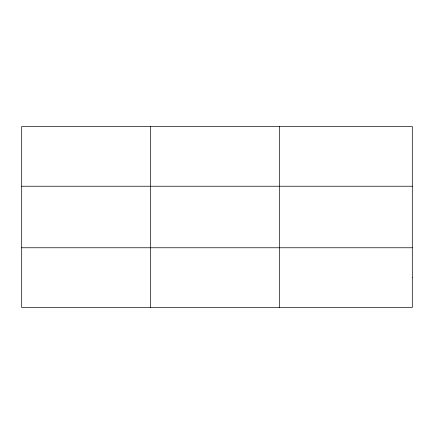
<?xml version="1.0" encoding="UTF-8"?>
<svg xmlns="http://www.w3.org/2000/svg" width="434" height="434" viewBox="0 0 434 434"><rect width="100%" height="100%" fill="white"/><g stroke="black" fill="none" stroke-linecap="round" stroke-linejoin="round"><path stroke-width="0.65" d="M150.598 307.489L150.598 126.511M279.496 307.489L279.496 126.511M21.7 186.235L412.3 186.235M21.7 247.765L412.3 247.765M412.3 277.624L412.3 307.489L21.7 307.489L21.7 126.511L412.3 126.511L412.3 277.624"/></g></svg>
